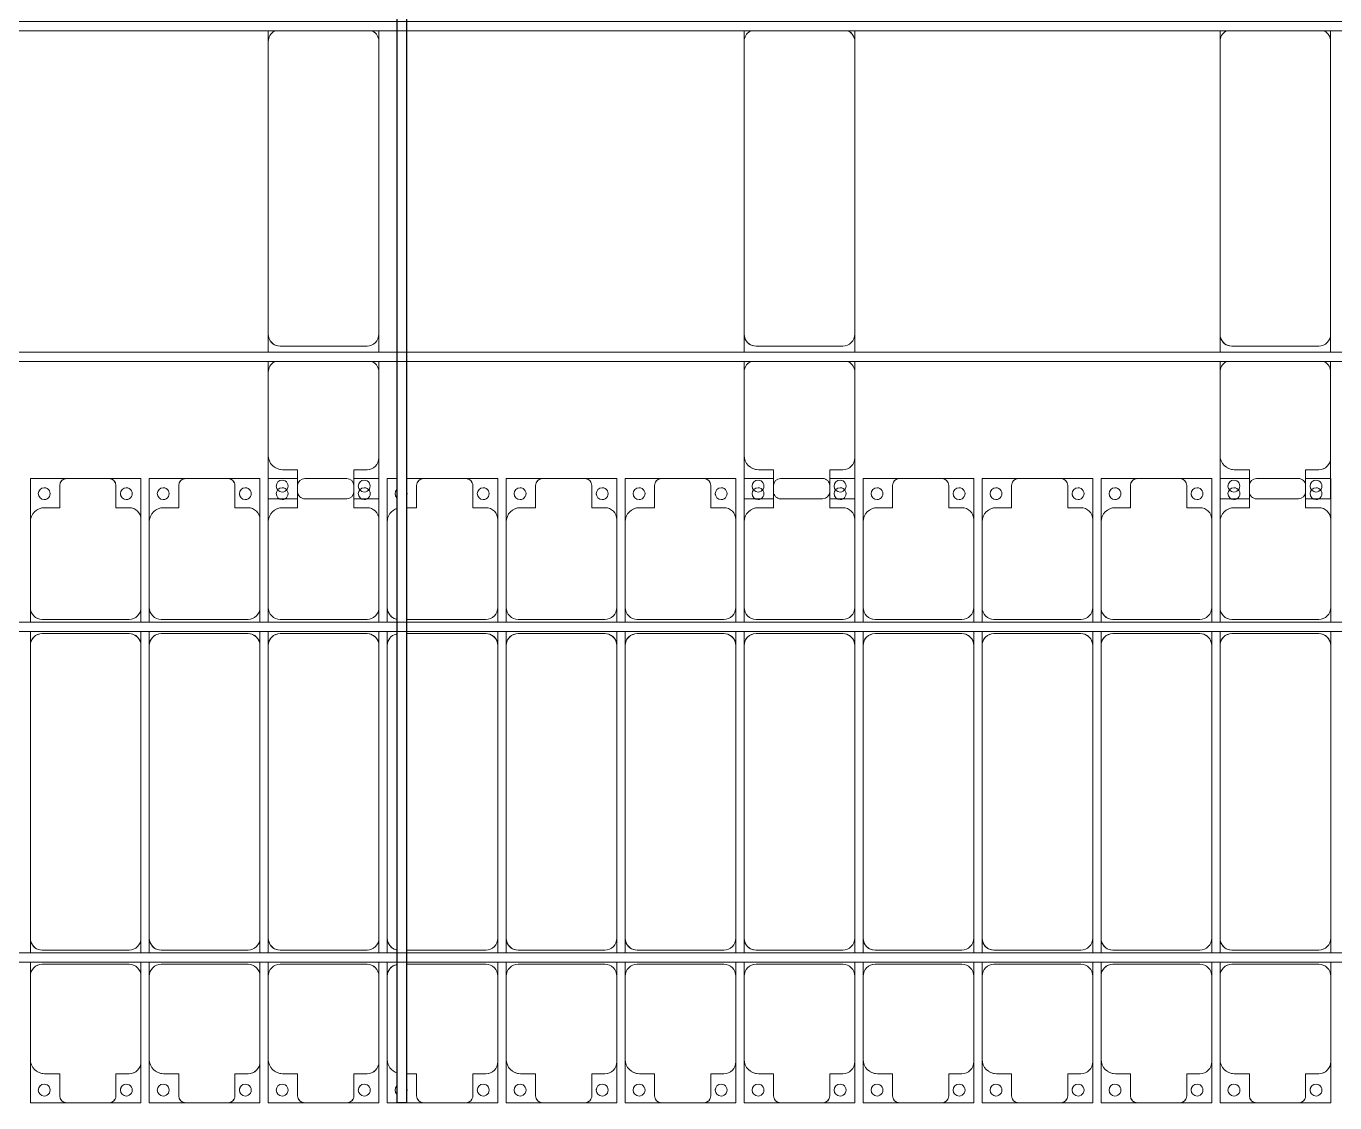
# Model space of a CAD drawing. Header units: millimetres. Extents: x -178706 to 107777, y -87310 to 933.
# Drawn here: x -126141 to -120641, y -79787 to -75261 of the extents above; entities that cross this region are included whole.
import ezdxf

# ---------------------------------------------------------------- set-up
doc = ezdxf.new("R2010")
doc.units = ezdxf.units.MM
doc.layers.add('A-GENM', color=13, linetype='Continuous', lineweight=9)
doc.layers.add('S-BEAM', color=12, linetype='Continuous', lineweight=9)

# ---------------------------------------------------------------- blocks, each defined once
blk = doc.blocks.new('Dải phao đi lại kèm đỡ invester - DẢI PHAO ĐI LẠI-19658-BỐ TRÍ KHUNG KẾT CẤU BÈ PIN 04')
at = {"layer": 'A-GENM', "color": 7}
for p, q in [((44758.4, 1312.2), (44911.8, 1312.2)), ((44758.4, 1129.7), (44758.4, 1312.2)), ((44881.8, 1282.2), (44881.8, 1189.7)), ((45088.2, 1312.2), (44911.8, 1312.2)), ((45088.2, 1312.2), (45223.4, 1312.2)), ((45118.2, 1189.7), (45118.2, 1282.2)), ((45223.4, 1312.2), (45223.4, 1139.7)), ((45258.4, 1312.2), (45411.8, 1312.2)), ((45258.4, 1129.7), (45258.4, 1312.2)), ((45381.8, 1282.2), (45381.8, 1189.7)), ((45588.2, 1312.2), (45411.8, 1312.2)), ((45588.2, 1312.2), (45723.4, 1312.2)), ((45618.2, 1189.7), (45618.2, 1282.2)), ((45723.4, 1312.2), (45723.4, 1139.7)), ((45758.4, 1312.2), (45881.8, 1312.2)), ((45758.4, 1129.7), (45758.4, 1312.2)), ((45881.8, 1282.2), (45881.8, 1189.7)), ((46088.2, 1312.2), (45911.8, 1312.2)), ((46118.2, 1312.2), (46223.4, 1312.2)), ((46118.2, 1189.7), (46118.2, 1282.2)), ((46223.4, 1312.2), (46223.4, 1139.7)), ((46258.4, 1312.2), (46300, 1312.2)), ((46258.4, 1129.7), (46258.4, 1312.2)), ((46340, 1312.2), (46411.8, 1312.2)), ((46381.8, 1282.2), (46381.8, 1189.7)), ((46588.2, 1312.2), (46411.8, 1312.2)), ((46588.2, 1312.2), (46723.4, 1312.2)), ((46618.2, 1189.7), (46618.2, 1282.2)), ((46723.4, 1312.2), (46723.4, 1139.7)), ((46758.4, 1312.2), (46911.8, 1312.2)), ((46758.4, 1129.7), (46758.4, 1312.2)), ((46881.8, 1282.2), (46881.8, 1189.7)), ((47088.2, 1312.2), (46911.8, 1312.2)), ((47088.2, 1312.2), (47223.4, 1312.2)), ((47118.2, 1189.7), (47118.2, 1282.2)), ((47223.4, 1312.2), (47223.4, 1139.7)), ((47258.4, 1312.2), (47411.8, 1312.2)), ((47258.4, 1129.7), (47258.4, 1312.2)), ((47381.8, 1282.2), (47381.8, 1189.7)), ((47588.2, 1312.2), (47411.8, 1312.2)), ((47588.2, 1312.2), (47723.4, 1312.2)), ((47618.2, 1189.7), (47618.2, 1282.2)), ((47723.4, 1312.2), (47723.4, 1139.7)), ((47758.4, 1312.2), (47881.8, 1312.2)), ((47758.4, 1129.7), (47758.4, 1312.2)), ((47881.8, 1282.2), (47881.8, 1189.7)), ((48088.2, 1312.2), (47911.8, 1312.2)), ((48118.2, 1312.2), (48223.4, 1312.2)), ((48118.2, 1189.7), (48118.2, 1282.2)), ((48223.4, 1312.2), (48223.4, 1139.7)), ((48258.4, 1312.2), (48411.8, 1312.2)), ((48258.4, 1129.7), (48258.4, 1312.2)), ((48381.8, 1282.2), (48381.8, 1189.7)), ((48588.2, 1312.2), (48411.8, 1312.2)), ((48588.2, 1312.2), (48723.4, 1312.2)), ((48618.2, 1189.7), (48618.2, 1282.2)), ((48723.4, 1312.2), (48723.4, 1139.7)), ((48758.4, 1312.2), (48911.8, 1312.2)), ((48758.4, 1129.7), (48758.4, 1312.2)), ((48881.8, 1282.2), (48881.8, 1189.7)), ((49088.2, 1312.2), (48911.8, 1312.2)), ((49088.2, 1312.2), (49223.4, 1312.2)), ((49118.2, 1189.7), (49118.2, 1282.2)), ((49223.4, 1312.2), (49223.4, 1139.7)), ((49258.4, 1312.2), (49411.8, 1312.2)), ((49258.4, 1129.7), (49258.4, 1312.2)), ((49381.8, 1282.2), (49381.8, 1189.7)), ((49588.2, 1312.2), (49411.8, 1312.2)), ((49588.2, 1312.2), (49723.4, 1312.2)), ((49618.2, 1189.7), (49618.2, 1282.2)), ((49723.4, 1312.2), (49723.4, 1139.7)), ((49758.4, 1312.2), (49881.8, 1312.2)), ((49758.4, 1129.7), (49758.4, 1312.2)), ((49881.8, 1282.2), (49881.8, 1189.7)), ((50088.2, 1312.2), (49911.8, 1312.2)), ((50118.2, 1189.7), (50118.2, 1282.2)), ((50119.6, 1312.2), (50223.4, 1312.2)), ((50223.4, 1312.2), (50223.4, 1139.7)), ((44881.8, 1189.7), (44818.4, 1189.7)), ((45173.4, 1189.7), (45118.2, 1189.7)), ((45381.8, 1189.7), (45318.4, 1189.7)), ((45673.4, 1189.7), (45618.2, 1189.7)), ((45881.8, 1189.7), (45818.4, 1189.7)), ((46173.4, 1189.7), (46118.2, 1189.7)), ((46381.8, 1189.7), (46340, 1189.7)), ((46673.4, 1189.7), (46618.2, 1189.7)), ((46881.8, 1189.7), (46818.4, 1189.7)), ((47173.4, 1189.7), (47118.2, 1189.7)), ((47381.8, 1189.7), (47318.4, 1189.7)), ((47673.4, 1189.7), (47618.2, 1189.7)), ((47881.8, 1189.7), (47818.4, 1189.7)), ((48173.4, 1189.7), (48118.2, 1189.7)), ((48381.8, 1189.7), (48318.4, 1189.7)), ((48673.4, 1189.7), (48618.2, 1189.7)), ((48881.8, 1189.7), (48818.4, 1189.7)), ((49173.4, 1189.7), (49118.2, 1189.7)), ((49381.8, 1189.7), (49318.4, 1189.7)), ((49673.4, 1189.7), (49618.2, 1189.7)), ((49881.8, 1189.7), (49818.4, 1189.7)), ((50173.4, 1189.7), (50118.2, 1189.7)), ((44758.4, 1129.7), (44758.4, 769.7)), ((45223.4, 769.7), (45223.4, 1139.7)), ((45258.4, 1129.7), (45258.4, 769.7)), ((45723.4, 769.7), (45723.4, 1139.7)), ((45758.4, 1129.7), (45758.4, 769.7)), ((46223.4, 769.7), (46223.4, 1139.7)), ((46258.4, 1129.7), (46258.4, 769.7)), ((46723.4, 769.7), (46723.4, 1139.7)), ((46758.4, 1129.7), (46758.4, 769.7)), ((47223.4, 769.7), (47223.4, 1139.7)), ((47258.4, 1129.7), (47258.4, 769.7)), ((47723.4, 769.7), (47723.4, 1139.7)), ((47758.4, 1129.7), (47758.4, 769.7)), ((48223.4, 769.7), (48223.4, 1139.7)), ((48258.4, 1129.7), (48258.4, 769.7)), ((48723.4, 769.7), (48723.4, 1139.7)), ((48758.4, 1129.7), (48758.4, 769.7)), ((49223.4, 769.7), (49223.4, 1139.7)), ((49258.4, 1129.7), (49258.4, 769.7)), ((49723.4, 769.7), (49723.4, 1139.7)), ((49758.4, 1129.7), (49758.4, 769.7)), ((50223.4, 769.7), (50223.4, 1139.7)), ((44758.4, 708.9), (44758.4, 769.7)), ((44808.4, 719.7), (45173.4, 719.7)), ((45223.4, 769.7), (45223.4, 708.9)), ((45258.4, 708.9), (45258.4, 769.7)), ((45308.4, 719.7), (45673.4, 719.7)), ((45723.4, 769.7), (45723.4, 708.9)), ((45758.4, 708.9), (45758.4, 769.7)), ((45808.4, 719.7), (46173.4, 719.7)), ((46223.4, 769.7), (46223.4, 708.9)), ((46258.4, 708.9), (46258.4, 769.7)), ((46340, 719.7), (46673.4, 719.7)), ((46723.4, 769.7), (46723.4, 708.9)), ((46758.4, 708.9), (46758.4, 769.7)), ((46808.4, 719.7), (47173.4, 719.7)), ((47223.4, 769.7), (47223.4, 708.9)), ((47258.4, 708.9), (47258.4, 769.7)), ((47308.4, 719.7), (47673.4, 719.7)), ((47723.4, 769.7), (47723.4, 708.9)), ((47758.4, 708.9), (47758.4, 769.7)), ((47808.4, 719.7), (48173.4, 719.7)), ((48223.4, 769.7), (48223.4, 708.9)), ((48258.4, 708.9), (48258.4, 769.7)), ((48308.4, 719.7), (48673.4, 719.7)), ((48723.4, 769.7), (48723.4, 708.9)), ((48758.4, 708.9), (48758.4, 769.7)), ((48808.4, 719.7), (49173.4, 719.7)), ((49223.4, 769.7), (49223.4, 708.9)), ((49258.4, 708.9), (49258.4, 769.7)), ((49308.4, 719.7), (49673.4, 719.7)), ((49723.4, 769.7), (49723.4, 708.9)), ((49758.4, 708.9), (49758.4, 769.7)), ((49808.4, 719.7), (50173.4, 719.7)), ((50223.4, 769.7), (50223.4, 708.9)), ((44758.4, 610.3), (44758.4, 668.9)), ((45173.4, 660.3), (44808.4, 660.3)), ((45223.4, 668.9), (45223.4, 610.3)), ((45258.4, 610.3), (45258.4, 668.9)), ((45673.4, 660.3), (45308.4, 660.3)), ((45723.4, 668.9), (45723.4, 610.3)), ((45758.4, 610.3), (45758.4, 668.9)), ((46173.4, 660.3), (45808.4, 660.3)), ((46223.4, 668.9), (46223.4, 610.3)), ((46258.4, 610.3), (46258.4, 668.9)), ((46673.4, 660.3), (46340, 660.3)), ((46723.4, 668.9), (46723.4, 610.3)), ((46758.4, 610.3), (46758.4, 668.9)), ((47173.4, 660.3), (46808.4, 660.3)), ((47223.4, 668.9), (47223.4, 610.3)), ((47258.4, 610.3), (47258.4, 668.9)), ((47673.4, 660.3), (47308.4, 660.3)), ((47723.4, 668.9), (47723.4, 610.3)), ((47758.4, 610.3), (47758.4, 668.9)), ((48173.4, 660.3), (47808.4, 660.3)), ((48223.4, 668.9), (48223.4, 610.3)), ((48258.4, 610.3), (48258.4, 668.9)), ((48673.4, 660.3), (48308.4, 660.3)), ((48723.4, 668.9), (48723.4, 610.3)), ((48758.4, 610.3), (48758.4, 668.9)), ((49173.4, 660.3), (48808.4, 660.3)), ((49223.4, 668.9), (49223.4, 610.3)), ((49258.4, 610.3), (49258.4, 668.9)), ((49673.4, 660.3), (49308.4, 660.3)), ((49723.4, 668.9), (49723.4, 610.3)), ((49758.4, 610.3), (49758.4, 668.9)), ((50173.4, 660.3), (49808.4, 660.3)), ((50223.4, 668.9), (50223.4, 610.3)), ((44758.4, 610.3), (44758.4, -620.3)), ((45223.4, -620.3), (45223.4, 610.3)), ((45258.4, 610.3), (45258.4, -620.3)), ((45723.4, -620.3), (45723.4, 610.3)), ((45758.4, 610.3), (45758.4, -620.3)), ((46223.4, -620.3), (46223.4, 610.3)), ((46258.4, 610.3), (46258.4, -620.3)), ((46723.4, -620.3), (46723.4, 610.3)), ((46758.4, 610.3), (46758.4, -620.3)), ((47223.4, -620.3), (47223.4, 610.3)), ((47258.4, 610.3), (47258.4, -620.3)), ((47723.4, -620.3), (47723.4, 610.3)), ((47758.4, 610.3), (47758.4, -620.3)), ((48223.4, -620.3), (48223.4, 610.3)), ((48258.4, 610.3), (48258.4, -620.3)), ((48723.4, -620.3), (48723.4, 610.3)), ((48758.4, 610.3), (48758.4, -620.3)), ((49223.4, -620.3), (49223.4, 610.3)), ((49258.4, 610.3), (49258.4, -620.3)), ((49723.4, -620.3), (49723.4, 610.3)), ((49758.4, 610.3), (49758.4, -620.3)), ((50223.4, -620.3), (50223.4, 610.3)), ((44758.4, -681.1), (44758.4, -620.3)), ((45223.4, -620.3), (45223.4, -681.1)), ((45258.4, -681.1), (45258.4, -620.3)), ((45723.4, -620.3), (45723.4, -681.1)), ((45758.4, -681.1), (45758.4, -620.3)), ((46223.4, -620.3), (46223.4, -681.1)), ((46258.4, -681.1), (46258.4, -620.3)), ((46723.4, -620.3), (46723.4, -681.1)), ((46758.4, -681.1), (46758.4, -620.3)), ((47223.4, -620.3), (47223.4, -681.1)), ((47258.4, -681.1), (47258.4, -620.3)), ((47723.4, -620.3), (47723.4, -681.1)), ((47758.4, -681.1), (47758.4, -620.3)), ((48223.4, -620.3), (48223.4, -681.1)), ((48258.4, -681.1), (48258.4, -620.3)), ((48723.4, -620.3), (48723.4, -681.1)), ((48758.4, -681.1), (48758.4, -620.3)), ((49223.4, -620.3), (49223.4, -681.1)), ((49258.4, -681.1), (49258.4, -620.3)), ((49723.4, -620.3), (49723.4, -681.1)), ((49758.4, -681.1), (49758.4, -620.3)), ((50223.4, -620.3), (50223.4, -681.1)), ((44808.4, -670.3), (45173.4, -670.3)), ((45308.4, -670.3), (45673.4, -670.3)), ((45808.4, -670.3), (46173.4, -670.3)), ((46340, -670.3), (46673.4, -670.3)), ((46808.4, -670.3), (47173.4, -670.3)), ((47308.4, -670.3), (47673.4, -670.3)), ((47808.4, -670.3), (48173.4, -670.3)), ((48308.4, -670.3), (48673.4, -670.3)), ((48808.4, -670.3), (49173.4, -670.3)), ((49308.4, -670.3), (49673.4, -670.3)), ((49808.4, -670.3), (50173.4, -670.3)), ((44758.4, -779.7), (44758.4, -721.1)), ((45173.4, -729.7), (44808.4, -729.7)), ((45223.4, -721.1), (45223.4, -779.7)), ((45258.4, -779.7), (45258.4, -721.1)), ((45673.4, -729.7), (45308.4, -729.7)), ((45723.4, -721.1), (45723.4, -779.7)), ((45758.4, -779.7), (45758.4, -721.1)), ((46173.4, -729.7), (45808.4, -729.7)), ((46223.4, -721.1), (46223.4, -779.7)), ((46258.4, -779.7), (46258.4, -721.1)), ((46673.4, -729.7), (46340, -729.7)), ((46723.4, -721.1), (46723.4, -779.7)), ((46758.4, -779.7), (46758.4, -721.1)), ((47173.4, -729.7), (46808.4, -729.7)), ((47223.4, -721.1), (47223.4, -779.7)), ((47258.4, -779.7), (47258.4, -721.1)), ((47673.4, -729.7), (47308.4, -729.7)), ((47723.4, -721.1), (47723.4, -779.7)), ((47758.4, -779.7), (47758.4, -721.1)), ((48173.4, -729.7), (47808.4, -729.7)), ((48223.4, -721.1), (48223.4, -779.7)), ((48258.4, -779.7), (48258.4, -721.1)), ((48673.4, -729.7), (48308.4, -729.7)), ((48723.4, -721.1), (48723.4, -779.7)), ((48758.4, -779.7), (48758.4, -721.1)), ((49173.4, -729.7), (48808.4, -729.7)), ((49223.4, -721.1), (49223.4, -779.7)), ((49258.4, -779.7), (49258.4, -721.1)), ((49673.4, -729.7), (49308.4, -729.7)), ((49723.4, -721.1), (49723.4, -779.7)), ((49758.4, -779.7), (49758.4, -721.1)), ((50173.4, -729.7), (49808.4, -729.7)), ((50223.4, -721.1), (50223.4, -779.7)), ((44758.4, -779.7), (44758.4, -1129.7)), ((45223.4, -1139.7), (45223.4, -779.7)), ((45258.4, -779.7), (45258.4, -1129.7)), ((45723.4, -1139.7), (45723.4, -779.7)), ((45758.4, -779.7), (45758.4, -1129.7)), ((46223.4, -1139.7), (46223.4, -779.7)), ((46258.4, -779.7), (46258.4, -1129.7)), ((46723.4, -1139.7), (46723.4, -779.7)), ((46758.4, -779.7), (46758.4, -1129.7)), ((47223.4, -1139.7), (47223.4, -779.7)), ((47258.4, -779.7), (47258.4, -1129.7)), ((47723.4, -1139.7), (47723.4, -779.7)), ((47758.4, -779.7), (47758.4, -1129.7)), ((48223.4, -1139.7), (48223.4, -779.7)), ((48258.4, -779.7), (48258.4, -1129.7)), ((48723.4, -1139.7), (48723.4, -779.7)), ((48758.4, -779.7), (48758.4, -1129.7)), ((49223.4, -1139.7), (49223.4, -779.7)), ((49258.4, -779.7), (49258.4, -1129.7)), ((49723.4, -1139.7), (49723.4, -779.7)), ((49758.4, -779.7), (49758.4, -1129.7)), ((50223.4, -1139.7), (50223.4, -779.7)), ((44758.4, -1312.2), (44758.4, -1129.7)), ((45223.4, -1139.7), (45223.4, -1312.2)), ((45258.4, -1312.2), (45258.4, -1129.7)), ((45723.4, -1139.7), (45723.4, -1312.2)), ((45758.4, -1312.2), (45758.4, -1129.7)), ((46223.4, -1139.7), (46223.4, -1312.2)), ((46258.4, -1312.2), (46258.4, -1129.7)), ((46723.4, -1139.7), (46723.4, -1312.2)), ((46758.4, -1312.2), (46758.4, -1129.7)), ((47223.4, -1139.7), (47223.4, -1312.2)), ((47258.4, -1312.2), (47258.4, -1129.7)), ((47723.4, -1139.7), (47723.4, -1312.2)), ((47758.4, -1312.2), (47758.4, -1129.7)), ((48223.4, -1139.7), (48223.4, -1312.2)), ((48258.4, -1312.2), (48258.4, -1129.7)), ((48723.4, -1139.7), (48723.4, -1312.2)), ((48758.4, -1312.2), (48758.4, -1129.7)), ((49223.4, -1139.7), (49223.4, -1312.2)), ((49258.4, -1312.2), (49258.4, -1129.7)), ((49723.4, -1139.7), (49723.4, -1312.2)), ((49758.4, -1312.2), (49758.4, -1129.7)), ((50223.4, -1139.7), (50223.4, -1312.2)), ((44818.4, -1189.7), (44881.8, -1189.7)), ((44881.8, -1189.7), (44881.8, -1282.2)), ((45118.2, -1282.2), (45118.2, -1189.7)), ((45118.2, -1189.7), (45173.4, -1189.7)), ((45318.4, -1189.7), (45381.8, -1189.7)), ((45381.8, -1189.7), (45381.8, -1282.2)), ((45618.2, -1282.2), (45618.2, -1189.7)), ((45618.2, -1189.7), (45673.4, -1189.7)), ((45818.4, -1189.7), (45881.8, -1189.7)), ((45881.8, -1189.7), (45881.8, -1282.2)), ((46118.2, -1282.2), (46118.2, -1189.7)), ((46118.2, -1189.7), (46173.4, -1189.7)), ((46340, -1189.7), (46381.8, -1189.7)), ((46381.8, -1189.7), (46381.8, -1282.2)), ((46618.2, -1282.2), (46618.2, -1189.7)), ((46618.2, -1189.7), (46673.4, -1189.7)), ((46818.4, -1189.7), (46881.8, -1189.7)), ((46881.8, -1189.7), (46881.8, -1282.2)), ((47118.2, -1282.2), (47118.2, -1189.7)), ((47118.2, -1189.7), (47173.4, -1189.7)), ((47318.4, -1189.7), (47381.8, -1189.7)), ((47381.8, -1189.7), (47381.8, -1282.2)), ((47618.2, -1282.2), (47618.2, -1189.7)), ((47618.2, -1189.7), (47673.4, -1189.7)), ((47818.4, -1189.7), (47881.8, -1189.7)), ((47881.8, -1189.7), (47881.8, -1282.2)), ((48118.2, -1282.2), (48118.2, -1189.7)), ((48118.2, -1189.7), (48173.4, -1189.7)), ((48318.4, -1189.7), (48381.8, -1189.7)), ((48381.8, -1189.7), (48381.8, -1282.2)), ((48618.2, -1282.2), (48618.2, -1189.7)), ((48618.2, -1189.7), (48673.4, -1189.7)), ((48818.4, -1189.7), (48881.8, -1189.7)), ((48881.8, -1189.7), (48881.8, -1282.2)), ((49118.2, -1282.2), (49118.2, -1189.7)), ((49118.2, -1189.7), (49173.4, -1189.7)), ((49318.4, -1189.7), (49381.8, -1189.7)), ((49381.8, -1189.7), (49381.8, -1282.2)), ((49618.2, -1282.2), (49618.2, -1189.7)), ((49618.2, -1189.7), (49673.4, -1189.7)), ((49818.4, -1189.7), (49881.8, -1189.7)), ((49881.8, -1189.7), (49881.8, -1282.2)), ((50118.2, -1282.2), (50118.2, -1189.7)), ((50118.2, -1189.7), (50173.4, -1189.7)), ((44911.8, -1312.2), (44758.4, -1312.2)), ((44911.8, -1312.2), (45088.2, -1312.2)), ((45223.4, -1312.2), (45088.2, -1312.2)), ((45411.8, -1312.2), (45258.4, -1312.2)), ((45411.8, -1312.2), (45588.2, -1312.2)), ((45723.4, -1312.2), (45588.2, -1312.2)), ((45911.8, -1312.2), (45758.4, -1312.2)), ((45911.8, -1312.2), (46088.2, -1312.2)), ((46223.4, -1312.2), (46088.2, -1312.2)), ((46300, -1312.2), (46258.4, -1312.2)), ((46411.8, -1312.2), (46340, -1312.2)), ((46411.8, -1312.2), (46588.2, -1312.2)), ((46723.4, -1312.2), (46588.2, -1312.2)), ((46911.8, -1312.2), (46758.4, -1312.2)), ((46911.8, -1312.2), (47088.2, -1312.2)), ((47223.4, -1312.2), (47088.2, -1312.2)), ((47411.8, -1312.2), (47258.4, -1312.2)), ((47411.8, -1312.2), (47588.2, -1312.2)), ((47723.4, -1312.2), (47588.2, -1312.2)), ((47911.8, -1312.2), (47758.4, -1312.2)), ((47911.8, -1312.2), (48088.2, -1312.2)), ((48223.4, -1312.2), (48088.2, -1312.2)), ((48411.8, -1312.2), (48258.4, -1312.2)), ((48411.8, -1312.2), (48588.2, -1312.2)), ((48723.4, -1312.2), (48588.2, -1312.2)), ((48911.8, -1312.2), (48758.4, -1312.2)), ((48911.8, -1312.2), (49088.2, -1312.2)), ((49223.4, -1312.2), (49088.2, -1312.2)), ((49411.8, -1312.2), (49258.4, -1312.2)), ((49411.8, -1312.2), (49588.2, -1312.2)), ((49723.4, -1312.2), (49588.2, -1312.2)), ((49911.8, -1312.2), (49758.4, -1312.2)), ((49911.8, -1312.2), (50088.2, -1312.2)), ((50223.4, -1312.2), (50088.2, -1312.2))]:
    blk.add_line(p, q, dxfattribs=at)
for centre, radius, start, end in [((44816.8, 1248.6), 25, 90, 270), ((44816.8, 1248.6), 25, 270, 90), ((44911.8, 1282.2), 30, 90, 180), ((44911.8, 1282.2), 30, 90, 150), ((45088.2, 1282.2), 30, 0, 90), ((45088.2, 1282.2), 30, 30, 90), ((45161.8, 1248.6), 25, 90, 270), ((45161.8, 1248.6), 25, 270, 90), ((45316.8, 1248.6), 25, 90, 270), ((45316.8, 1248.6), 25, 270, 90), ((45411.8, 1282.2), 30, 90, 180), ((45411.8, 1282.2), 30, 90, 150), ((45588.2, 1282.2), 30, 360, 90), ((45588.2, 1282.2), 30, 30, 90), ((45661.8, 1248.6), 25, 90, 270), ((45661.8, 1248.6), 25, 270, 90), ((45816.8, 1248.6), 25, 90, 270), ((45816.8, 1248.6), 25, 270, 90), ((45911.8, 1282.2), 30, 90, 180), ((46088.2, 1282.2), 30, 0, 90), ((46161.8, 1248.6), 25, 90, 270), ((46161.8, 1248.6), 25, 270, 90), ((46316.8, 1248.6), 25, 135, 225), ((46411.8, 1282.2), 30, 90, 180), ((46411.8, 1282.2), 30, 90, 150), ((46588.2, 1282.2), 30, 360, 90), ((46588.2, 1282.2), 30, 30, 90), ((46661.8, 1248.6), 25, 90, 270), ((46661.8, 1248.6), 25, 270, 90), ((46816.8, 1248.6), 25, 90, 270), ((46816.8, 1248.6), 25, 270, 90), ((46911.8, 1282.2), 30, 90, 180), ((46911.8, 1282.2), 30, 90, 150), ((47088.2, 1282.2), 30, 0, 90), ((47088.2, 1282.2), 30, 30, 90), ((47161.8, 1248.6), 25, 90, 270), ((47161.8, 1248.6), 25, 270, 90), ((47316.8, 1248.6), 25, 90, 270), ((47316.8, 1248.6), 25, 270, 90), ((47411.8, 1282.2), 30, 90, 180), ((47411.8, 1282.2), 30, 90, 150), ((47588.2, 1282.2), 30, 360, 90), ((47588.2, 1282.2), 30, 30, 90), ((47661.8, 1248.6), 25, 90, 270), ((47661.8, 1248.6), 25, 270, 90), ((47816.8, 1248.6), 25, 90, 270), ((47816.8, 1248.6), 25, 270, 90), ((47911.8, 1282.2), 30, 90, 180), ((48088.2, 1282.2), 30, 360, 90), ((48161.8, 1248.6), 25, 90, 270), ((48161.8, 1248.6), 25, 270, 90), ((48316.8, 1248.6), 25, 90, 270), ((48316.8, 1248.6), 25, 270, 90), ((48411.8, 1282.2), 30, 90, 180), ((48411.8, 1282.2), 30, 90, 150), ((48588.2, 1282.2), 30, 360, 90), ((48588.2, 1282.2), 30, 30, 90), ((48661.8, 1248.6), 25, 90, 270), ((48661.8, 1248.6), 25, 270, 90), ((48816.8, 1248.6), 25, 90, 270), ((48816.8, 1248.6), 25, 270, 90), ((48911.8, 1282.2), 30, 90, 180), ((48911.8, 1282.2), 30, 90, 150), ((49088.2, 1282.2), 30, 360, 90), ((49088.2, 1282.2), 30, 30, 90), ((49161.8, 1248.6), 25, 90, 270), ((49161.8, 1248.6), 25, 270, 90), ((49316.8, 1248.6), 25, 90, 270), ((49316.8, 1248.6), 25, 270, 90), ((49411.8, 1282.2), 30, 90, 180), ((49411.8, 1282.2), 30, 90, 150), ((49588.2, 1282.2), 30, 360, 90), ((49588.2, 1282.2), 30, 30, 90), ((49661.8, 1248.6), 25, 90, 270), ((49661.8, 1248.6), 25, 270, 90), ((49816.8, 1248.6), 25, 90, 270), ((49816.8, 1248.6), 25, 270, 90), ((49911.8, 1282.2), 30, 90, 180), ((50088.2, 1282.2), 30, 360, 90), ((50161.8, 1248.6), 25, 90, 270), ((50161.8, 1248.6), 25, 270, 90), ((45161.8, 1248.6), 25, 180, 195), ((45661.8, 1248.6), 25, 180, 195), ((46316.8, 1248.6), 25, 345, 15), ((46661.8, 1248.6), 25, 180, 195), ((47161.8, 1248.6), 25, 180, 195), ((47661.8, 1248.6), 25, 180, 195), ((48661.8, 1248.6), 25, 180, 195), ((49161.8, 1248.6), 25, 180, 195), ((49661.8, 1248.6), 25, 180, 195), ((44818.4, 1129.7), 60, 90, 180), ((44818.4, 1129.7), 60, 90, 120), ((45173.4, 1139.7), 50, 0, 90), ((45173.4, 1139.7), 50, 45, 90), ((45318.4, 1129.7), 60, 90, 180), ((45318.4, 1129.7), 60, 90, 120), ((45673.4, 1139.7), 50, 360, 90), ((45673.4, 1139.7), 50, 45, 90), ((45818.4, 1129.7), 60, 90, 180), ((45818.4, 1129.7), 60, 90, 120), ((46173.4, 1139.7), 50, 0, 90), ((46173.4, 1139.7), 50, 45, 90), ((46318.4, 1129.7), 60, 107.9967, 180), ((46318.4, 1129.7), 60, 107.9967, 120), ((46673.4, 1139.7), 50, 360, 90), ((46673.4, 1139.7), 50, 45, 90), ((46818.4, 1129.7), 60, 90, 180), ((46818.4, 1129.7), 60, 90, 120), ((47173.4, 1139.7), 50, 0, 90), ((47173.4, 1139.7), 50, 45, 90), ((47318.4, 1129.7), 60, 90, 180), ((47318.4, 1129.7), 60, 90, 120), ((47673.4, 1139.7), 50, 360, 90), ((47673.4, 1139.7), 50, 45, 90), ((47818.4, 1129.7), 60, 90, 180), ((47818.4, 1129.7), 60, 90, 120), ((48173.4, 1139.7), 50, 0, 90), ((48173.4, 1139.7), 50, 45, 90), ((48318.4, 1129.7), 60, 90, 180), ((48318.4, 1129.7), 60, 90, 120), ((48673.4, 1139.7), 50, 360, 90), ((48673.4, 1139.7), 50, 45, 90), ((48818.4, 1129.7), 60, 90, 180), ((48818.4, 1129.7), 60, 90, 120), ((49173.4, 1139.7), 50, 0, 90), ((49173.4, 1139.7), 50, 45, 90), ((49318.4, 1129.7), 60, 90, 180), ((49318.4, 1129.7), 60, 90, 120), ((49673.4, 1139.7), 50, 0, 90), ((49673.4, 1139.7), 50, 45, 90), ((49818.4, 1129.7), 60, 90, 180), ((49818.4, 1129.7), 60, 90, 120), ((50173.4, 1139.7), 50, 0, 90), ((50173.4, 1139.7), 50, 45, 90), ((44808.4, 769.7), 50, 180, 270), ((44808.4, 769.7), 50, 225, 270), ((45173.4, 769.7), 50, 270, 0), ((45173.4, 769.7), 50, 270, 315), ((45308.4, 769.7), 50, 180, 270), ((45308.4, 769.7), 50, 225, 270), ((45673.4, 769.7), 50, 270, 0), ((45673.4, 769.7), 50, 270, 315), ((45808.4, 769.7), 50, 180, 270), ((45808.4, 769.7), 50, 225, 270), ((46173.4, 769.7), 50, 270, 0), ((46173.4, 769.7), 50, 270, 315), ((46308.4, 769.7), 50, 180, 255), ((46308.4, 769.7), 50, 225, 255), ((46673.4, 769.7), 50, 270, 0), ((46673.4, 769.7), 50, 270, 315), ((46808.4, 769.7), 50, 180, 270), ((46808.4, 769.7), 50, 225, 270), ((47173.4, 769.7), 50, 270, 0), ((47173.4, 769.7), 50, 270, 315), ((47308.4, 769.7), 50, 180, 270), ((47308.4, 769.7), 50, 225, 270), ((47673.4, 769.7), 50, 270, 0), ((47673.4, 769.7), 50, 270, 315), ((47808.4, 769.7), 50, 180, 270), ((47808.4, 769.7), 50, 225, 270), ((48173.4, 769.7), 50, 270, 0), ((48173.4, 769.7), 50, 270, 315), ((48308.4, 769.7), 50, 180, 270), ((48308.4, 769.7), 50, 225, 270), ((48673.4, 769.7), 50, 270, 0), ((48673.4, 769.7), 50, 270, 315), ((48808.4, 769.7), 50, 180, 270), ((48808.4, 769.7), 50, 225, 270), ((49173.4, 769.7), 50, 270, 0), ((49173.4, 769.7), 50, 270, 315), ((49308.4, 769.7), 50, 180, 270), ((49308.4, 769.7), 50, 225, 270), ((49673.4, 769.7), 50, 270, 360), ((49673.4, 769.7), 50, 270, 315), ((49808.4, 769.7), 50, 180, 270), ((49808.4, 769.7), 50, 225, 270), ((50173.4, 769.7), 50, 270, 0), ((50173.4, 769.7), 50, 270, 315), ((44808.4, 610.3), 50, 90, 180), ((45173.4, 610.3), 50, 360, 90), ((45173.4, 610.3), 50, 15, 90), ((45308.4, 610.3), 50, 90, 180), ((45673.4, 610.3), 50, 0, 90), ((45673.4, 610.3), 50, 15, 90), ((45808.4, 610.3), 50, 90, 180), ((46173.4, 610.3), 50, 360, 90), ((46173.4, 610.3), 50, 15, 90), ((46673.4, 610.3), 50, 360, 90), ((46673.4, 610.3), 50, 15, 90), ((46808.4, 610.3), 50, 90, 180), ((47173.4, 610.3), 50, 360, 90), ((47173.4, 610.3), 50, 15, 90), ((47308.4, 610.3), 50, 90, 180), ((47673.4, 610.3), 50, 360, 90), ((47673.4, 610.3), 50, 15, 90), ((47808.4, 610.3), 50, 90, 180), ((48173.4, 610.3), 50, 0, 90), ((48173.4, 610.3), 50, 15, 90), ((48308.4, 610.3), 50, 90, 180), ((48673.4, 610.3), 50, 360, 90), ((48673.4, 610.3), 50, 15, 90), ((48808.4, 610.3), 50, 90, 180), ((49173.4, 610.3), 50, 360, 90), ((49173.4, 610.3), 50, 15, 90), ((49308.4, 610.3), 50, 90, 180), ((49673.4, 610.3), 50, 0, 90), ((49673.4, 610.3), 50, 15, 90), ((49808.4, 610.3), 50, 90, 180), ((50173.4, 610.3), 50, 360, 90), ((50173.4, 610.3), 50, 15, 90), ((44808.4, 610.3), 50, 105, 180), ((45308.4, 610.3), 50, 138.3466, 180), ((45308.4, 610.3), 50, 105, 135), ((45808.4, 610.3), 50, 105, 180), ((46308.4, 610.3), 50, 105, 180), ((46308.4, 610.3), 50, 105, 180), ((46808.4, 610.3), 50, 105, 180), ((47308.4, 610.3), 50, 105, 180), ((47808.4, 610.3), 50, 105, 180), ((48308.4, 610.3), 50, 105, 180), ((48808.4, 610.3), 50, 105, 180), ((49308.4, 610.3), 50, 105, 180), ((49808.4, 610.3), 50, 105, 180), ((44808.4, -620.3), 50, 180, 270), ((44808.4, -620.3), 50, 195, 270), ((45173.4, -620.3), 50, 270, 0), ((45173.4, -620.3), 50, 270, 0), ((45308.4, -620.3), 50, 180, 270), ((45308.4, -620.3), 50, 195, 270), ((45673.4, -620.3), 50, 270, 0), ((45673.4, -620.3), 50, 270, 0), ((45808.4, -620.3), 50, 180, 270), ((45808.4, -620.3), 50, 195, 270), ((46173.4, -620.3), 50, 270, 0), ((46173.4, -620.3), 50, 270, 0), ((46308.4, -620.3), 50, 180, 255), ((46308.4, -620.3), 50, 195, 255), ((46673.4, -620.3), 50, 270, 0), ((46673.4, -620.3), 50, 270, 0), ((46808.4, -620.3), 50, 180, 270), ((46808.4, -620.3), 50, 195, 270), ((47173.4, -620.3), 50, 270, 0), ((47173.4, -620.3), 50, 270, 0), ((47308.4, -620.3), 50, 180, 270), ((47308.4, -620.3), 50, 195, 270), ((47673.4, -620.3), 50, 270, 0), ((47673.4, -620.3), 50, 270, 0), ((47808.4, -620.3), 50, 180, 270), ((47808.4, -620.3), 50, 195, 270), ((48173.4, -620.3), 50, 270, 0), ((48173.4, -620.3), 50, 270, 0), ((48308.4, -620.3), 50, 180, 270), ((48308.4, -620.3), 50, 195, 270), ((48673.4, -620.3), 50, 270, 0), ((48673.4, -620.3), 50, 270, 0), ((48808.4, -620.3), 50, 180, 270), ((48808.4, -620.3), 50, 195, 270), ((49173.4, -620.3), 50, 270, 0), ((49173.4, -620.3), 50, 270, 0), ((49308.4, -620.3), 50, 180, 270), ((49308.4, -620.3), 50, 195, 270), ((49673.4, -620.3), 50, 270, 0), ((49673.4, -620.3), 50, 270, 0), ((49808.4, -620.3), 50, 180, 270), ((49808.4, -620.3), 50, 195, 270), ((50173.4, -620.3), 50, 270, 0), ((50173.4, -620.3), 50, 270, 0), ((44808.4, -779.7), 50, 90, 180), ((44808.4, -779.7), 50, 90, 135), ((45173.4, -779.7), 50, 360, 90), ((45173.4, -779.7), 50, 45, 90), ((45308.4, -779.7), 50, 90, 180), ((45308.4, -779.7), 50, 90, 135), ((45673.4, -779.7), 50, 360, 90), ((45673.4, -779.7), 50, 45, 90), ((45808.4, -779.7), 50, 90, 180), ((45808.4, -779.7), 50, 90, 135), ((46173.4, -779.7), 50, 0, 90), ((46173.4, -779.7), 50, 45, 90), ((46308.4, -779.7), 50, 105, 180), ((46308.4, -779.7), 50, 105, 135), ((46673.4, -779.7), 50, 360, 90), ((46673.4, -779.7), 50, 45, 90), ((46808.4, -779.7), 50, 90, 180), ((46808.4, -779.7), 50, 90, 135), ((47173.4, -779.7), 50, 360, 90), ((47173.4, -779.7), 50, 45, 90), ((47308.4, -779.7), 50, 90, 180), ((47308.4, -779.7), 50, 90, 135), ((47673.4, -779.7), 50, 360, 90), ((47673.4, -779.7), 50, 45, 90), ((47808.4, -779.7), 50, 90, 180), ((47808.4, -779.7), 50, 90, 135), ((48173.4, -779.7), 50, 360, 90), ((48173.4, -779.7), 50, 45, 90), ((48308.4, -779.7), 50, 90, 180), ((48308.4, -779.7), 50, 90, 135), ((48673.4, -779.7), 50, 360, 90), ((48673.4, -779.7), 50, 45, 90), ((48808.4, -779.7), 50, 90, 180), ((48808.4, -779.7), 50, 90, 135), ((49173.4, -779.7), 50, 360, 90), ((49173.4, -779.7), 50, 45, 90), ((49308.4, -779.7), 50, 90, 180), ((49308.4, -779.7), 50, 90, 135), ((49673.4, -779.7), 50, 0, 90), ((49673.4, -779.7), 50, 45, 90), ((49808.4, -779.7), 50, 90, 180), ((49808.4, -779.7), 50, 90, 135), ((50173.4, -779.7), 50, 360, 90), ((50173.4, -779.7), 50, 45, 90), ((44818.4, -1129.7), 60, 180, 270), ((45173.4, -1139.7), 50, 270, 360), ((45318.4, -1129.7), 60, 180, 270), ((45673.4, -1139.7), 50, 270, 360), ((45818.4, -1129.7), 60, 180, 270), ((46173.4, -1139.7), 50, 270, 360), ((46318.4, -1129.7), 60, 180, 252.0033), ((46673.4, -1139.7), 50, 270, 360), ((46818.4, -1129.7), 60, 180, 270), ((47173.4, -1139.7), 50, 270, 360), ((47318.4, -1129.7), 60, 180, 270), ((47673.4, -1139.7), 50, 270, 360), ((47818.4, -1129.7), 60, 180, 270), ((48173.4, -1139.7), 50, 270, 360), ((48318.4, -1129.7), 60, 180, 270), ((48673.4, -1139.7), 50, 270, 360), ((48818.4, -1129.7), 60, 180, 270), ((49173.4, -1139.7), 50, 270, 360), ((49318.4, -1129.7), 60, 180, 270), ((49673.4, -1139.7), 50, 270, 360), ((49818.4, -1129.7), 60, 180, 270), ((50173.4, -1139.7), 50, 270, 360), ((44818.4, -1129.7), 60, 240, 270), ((45173.4, -1139.7), 50, 270, 315), ((45318.4, -1129.7), 60, 240, 270), ((45673.4, -1139.7), 50, 270, 315), ((45818.4, -1129.7), 60, 240, 270), ((46173.4, -1139.7), 50, 270, 315), ((46318.4, -1129.7), 60, 240, 252.0033), ((46673.4, -1139.7), 50, 270, 315), ((46818.4, -1129.7), 60, 240, 270), ((47173.4, -1139.7), 50, 270, 315), ((47318.4, -1129.7), 60, 240, 270), ((47673.4, -1139.7), 50, 270, 315), ((47818.4, -1129.7), 60, 240, 270), ((48173.4, -1139.7), 50, 270, 315), ((48318.4, -1129.7), 60, 240, 270), ((48673.4, -1139.7), 50, 270, 315), ((48818.4, -1129.7), 60, 240, 270), ((49173.4, -1139.7), 50, 270, 315), ((49318.4, -1129.7), 60, 240, 270), ((49673.4, -1139.7), 50, 270, 315), ((49818.4, -1129.7), 60, 240, 270), ((50173.4, -1139.7), 50, 270, 315), ((44816.8, -1258.6), 25, 90, 270), ((44816.8, -1258.6), 25, 270, 90), ((45161.8, -1258.6), 25, 90, 270), ((45161.8, -1258.6), 25, 165, 180), ((45161.8, -1258.6), 25, 270, 90), ((45316.8, -1258.6), 25, 90, 270), ((45316.8, -1258.6), 25, 270, 90), ((45661.8, -1258.6), 25, 90, 270), ((45661.8, -1258.6), 25, 165, 180), ((45661.8, -1258.6), 25, 270, 90), ((45816.8, -1258.6), 25, 90, 270), ((45816.8, -1258.6), 25, 270, 90), ((46161.8, -1258.6), 25, 90, 270), ((46161.8, -1258.6), 25, 165, 180), ((46161.8, -1258.6), 25, 270, 90), ((46316.8, -1258.6), 25, 135, 225), ((46316.8, -1258.6), 25, 345, 15), ((46661.8, -1258.6), 25, 90, 270), ((46661.8, -1258.6), 25, 165, 180), ((46661.8, -1258.6), 25, 270, 90), ((46816.8, -1258.6), 25, 90, 270), ((46816.8, -1258.6), 25, 270, 90), ((47161.8, -1258.6), 25, 90, 270), ((47161.8, -1258.6), 25, 165, 180), ((47161.8, -1258.6), 25, 270, 90), ((47316.8, -1258.6), 25, 90, 270), ((47316.8, -1258.6), 25, 270, 90), ((47661.8, -1258.6), 25, 90, 270), ((47661.8, -1258.6), 25, 165, 180), ((47661.8, -1258.6), 25, 270, 90), ((47816.8, -1258.6), 25, 90, 270), ((47816.8, -1258.6), 25, 270, 90), ((48161.8, -1258.6), 25, 90, 270), ((48161.8, -1258.6), 25, 165, 180), ((48161.8, -1258.6), 25, 270, 90), ((48316.8, -1258.6), 25, 90, 270), ((48316.8, -1258.6), 25, 270, 90), ((48661.8, -1258.6), 25, 90, 270), ((48661.8, -1258.6), 25, 165, 180), ((48661.8, -1258.6), 25, 270, 90), ((48816.8, -1258.6), 25, 90, 270), ((48816.8, -1258.6), 25, 270, 90), ((49161.8, -1258.6), 25, 90, 270), ((49161.8, -1258.6), 25, 165, 180), ((49161.8, -1258.6), 25, 270, 90), ((49316.8, -1258.6), 25, 90, 270), ((49316.8, -1258.6), 25, 270, 90), ((49661.8, -1258.6), 25, 90, 270), ((49661.8, -1258.6), 25, 165, 180), ((49661.8, -1258.6), 25, 270, 90), ((49816.8, -1258.6), 25, 90, 270), ((49816.8, -1258.6), 25, 270, 90), ((50161.8, -1258.6), 25, 90, 270), ((50161.8, -1258.6), 25, 165, 180), ((50161.8, -1258.6), 25, 270, 90), ((44911.8, -1282.2), 30, 180, 270), ((44911.8, -1282.2), 30, 210, 270), ((45088.2, -1282.2), 30, 270, 0), ((45088.2, -1282.2), 30, 270, 330), ((45411.8, -1282.2), 30, 180, 270), ((45411.8, -1282.2), 30, 210, 270), ((45588.2, -1282.2), 30, 270, 0), ((45588.2, -1282.2), 30, 270, 330), ((45911.8, -1282.2), 30, 180, 270), ((45911.8, -1282.2), 30, 210, 270), ((46088.2, -1282.2), 30, 270, 0), ((46088.2, -1282.2), 30, 270, 330), ((46411.8, -1282.2), 30, 180, 270), ((46411.8, -1282.2), 30, 210, 270), ((46588.2, -1282.2), 30, 270, 0), ((46588.2, -1282.2), 30, 270, 330), ((46911.8, -1282.2), 30, 180, 270), ((46911.8, -1282.2), 30, 210, 270), ((47088.2, -1282.2), 30, 270, 0), ((47088.2, -1282.2), 30, 270, 330), ((47411.8, -1282.2), 30, 180, 270), ((47411.8, -1282.2), 30, 210, 270), ((47588.2, -1282.2), 30, 270, 0), ((47588.2, -1282.2), 30, 270, 330), ((47911.8, -1282.2), 30, 180, 270), ((47911.8, -1282.2), 30, 210, 270), ((48088.2, -1282.2), 30, 270, 0), ((48088.2, -1282.2), 30, 270, 330), ((48411.8, -1282.2), 30, 180, 270), ((48411.8, -1282.2), 30, 210, 270), ((48588.2, -1282.2), 30, 270, 0), ((48588.2, -1282.2), 30, 270, 330), ((48911.8, -1282.2), 30, 180, 270), ((48911.8, -1282.2), 30, 210, 270), ((49088.2, -1282.2), 30, 270, 360), ((49088.2, -1282.2), 30, 270, 330), ((49411.8, -1282.2), 30, 180, 270), ((49411.8, -1282.2), 30, 210, 270), ((49588.2, -1282.2), 30, 270, 0), ((49588.2, -1282.2), 30, 270, 330), ((49911.8, -1282.2), 30, 180, 270), ((49911.8, -1282.2), 30, 210, 270), ((50088.2, -1282.2), 30, 270, 0), ((50088.2, -1282.2), 30, 270, 330)]:
    blk.add_arc(centre, radius, start, end, dxfattribs=at)
blk = doc.blocks.new('Dầm C52 - Dầm C52-22346-BỐ TRÍ KHUNG KẾT CẤU BÈ PIN 04')
at = {"layer": 'S-BEAM', "color": 1}
for p, q in [((-87623.4, 20), (87623.4, 20)), ((87623.4, -20), (-87623.4, -20))]:
    blk.add_line(p, q, dxfattribs=at)
blk = doc.blocks.new('Dai phao do pin - DẢI PHAO ĐỠ PIN-V23-BỐ TRÍ KHUNG KẾT CẤU BÈ PIN 04')
at = {"layer": 'A-GENM', "color": 7}
for p, q in [((-1312.2, 241.6), (-1129.7, 241.6)), ((-1312.2, 118.2), (-1312.2, 241.6)), ((-779.7, 241.6), (-1129.7, 241.6)), ((-779.7, 241.6), (-735.3, 241.6)), ((-695.3, 241.6), (-620.3, 241.6)), ((610.3, 241.6), (-620.3, 241.6)), ((610.3, 241.6), (654.7, 241.6)), ((-1189.7, 181.6), (-1189.7, 118.2)), ((-670.3, 191.6), (-670.3, -173.4)), ((-1189.7, 118.2), (-1282.2, 118.2)), ((-1312.2, 88.2), (-1312.2, -88.2)), ((-1312.2, -223.4), (-1312.2, -118.2)), ((-1282.2, -118.2), (-1189.7, -118.2)), ((-1189.7, -118.2), (-1189.7, -173.4)), ((-1139.7, -223.4), (-1312.2, -223.4)), ((-1139.7, -223.4), (-779.7, -223.4)), ((-735.3, -223.4), (-779.7, -223.4)), ((-620.3, -223.4), (-695.3, -223.4)), ((-620.3, -223.4), (610.3, -223.4)), ((654.7, -223.4), (610.3, -223.4))]:
    blk.add_line(p, q, dxfattribs=at)
for centre, radius, start, end in [((-1129.7, 181.6), 60, 90, 180), ((-779.7, 191.6), 50, 30, 90), ((-779.7, 191.6), 50, 30, 45), ((-620.3, 191.6), 50, 90, 180), ((-620.3, 191.6), 50, 105, 180), ((610.3, 191.6), 50, 30, 90), ((610.3, 191.6), 50, 30, 90), ((-1258.6, 183.2), 25, 0, 180), ((-1258.6, 183.2), 25, 180, 0), ((-1129.7, 181.6), 60, 150, 180), ((-1282.2, 88.2), 30, 90, 180), ((-1282.2, -88.2), 30, 180, 270), ((-1258.6, -161.8), 25, 0, 180), ((-1258.6, -161.8), 25, 180, 0), ((-1139.7, -173.4), 50, 180, 270), ((-1139.7, -173.4), 50, 180, 225), ((-779.7, -173.4), 50, 270, 330), ((-779.7, -173.4), 50, 315, 330), ((-620.3, -173.4), 50, 180, 270), ((-620.3, -173.4), 50, 180, 270), ((610.3, -173.4), 50, 270, 330), ((610.3, -173.4), 50, 285.7043, 330)]:
    blk.add_arc(centre, radius, start, end, dxfattribs=at)
blk = doc.blocks.new('Dai phao do pin - DẢI PHAO ĐỠ PIN-V24-BỐ TRÍ KHUNG KẾT CẤU BÈ PIN 04')
at = {"layer": 'A-GENM', "color": 7}
for p, q in [((-1312.2, 241.6), (-1129.7, 241.6)), ((-1312.2, 118.2), (-1312.2, 241.6)), ((-779.7, 241.6), (-1129.7, 241.6)), ((-779.7, 241.6), (-735.3, 241.6)), ((-695.3, 241.6), (-620.3, 241.6)), ((610.3, 241.6), (-620.3, 241.6)), ((610.3, 241.6), (654.7, 241.6)), ((-1189.7, 181.6), (-1189.7, 118.2)), ((-670.3, 191.6), (-670.3, -173.4)), ((-1189.7, 118.2), (-1282.2, 118.2)), ((-1312.2, 88.2), (-1312.2, -88.2)), ((-1312.2, -223.4), (-1312.2, -118.2)), ((-1282.2, -118.2), (-1189.7, -118.2)), ((-1189.7, -118.2), (-1189.7, -173.4)), ((-1139.7, -223.4), (-1312.2, -223.4)), ((-1139.7, -223.4), (-779.7, -223.4)), ((-735.3, -223.4), (-779.7, -223.4)), ((-620.3, -223.4), (-695.3, -223.4)), ((-620.3, -223.4), (610.3, -223.4)), ((654.7, -223.4), (610.3, -223.4))]:
    blk.add_line(p, q, dxfattribs=at)
for centre, radius, start, end in [((-1129.7, 181.6), 60, 90, 180), ((-779.7, 191.6), 50, 30, 90), ((-779.7, 191.6), 50, 30, 45), ((-620.3, 191.6), 50, 90, 180), ((-620.3, 191.6), 50, 105, 180), ((610.3, 191.6), 50, 30, 90), ((610.3, 191.6), 50, 30, 90), ((-1258.6, 183.2), 25, 0, 180), ((-1258.6, 183.2), 25, 180, 0), ((-1129.7, 181.6), 60, 150, 180), ((-1282.2, 88.2), 30, 90, 180), ((-1282.2, -88.2), 30, 180, 270), ((-1258.6, -161.8), 25, 0, 180), ((-1258.6, -161.8), 25, 180, 0), ((-1139.7, -173.4), 50, 180, 270), ((-1139.7, -173.4), 50, 180, 225), ((-779.7, -173.4), 50, 270, 330), ((-779.7, -173.4), 50, 315, 330), ((-620.3, -173.4), 50, 180, 270), ((-620.3, -173.4), 50, 180, 270), ((610.3, -173.4), 50, 270, 330), ((610.3, -173.4), 50, 285.6998, 330)]:
    blk.add_arc(centre, radius, start, end, dxfattribs=at)
blk = doc.blocks.new('Dai phao do pin - DẢI PHAO ĐỠ PIN-V25-BỐ TRÍ KHUNG KẾT CẤU BÈ PIN 04')
at = {"layer": 'A-GENM', "color": 7}
for p, q in [((-1312.2, 241.6), (-1129.7, 241.6)), ((-1312.2, 118.2), (-1312.2, 241.6)), ((-779.7, 241.6), (-1129.7, 241.6)), ((-779.7, 241.6), (-735.3, 241.6)), ((-695.3, 241.6), (-620.3, 241.6)), ((610.3, 241.6), (-620.3, 241.6)), ((610.3, 241.6), (654.7, 241.6)), ((-1189.7, 181.6), (-1189.7, 118.2)), ((-670.3, 191.6), (-670.3, -173.4)), ((-1189.7, 118.2), (-1282.2, 118.2)), ((-1312.2, 88.2), (-1312.2, -88.2)), ((-1312.2, -223.4), (-1312.2, -119.6)), ((-1282.2, -118.2), (-1189.7, -118.2)), ((-1189.7, -118.2), (-1189.7, -173.4)), ((-1139.7, -223.4), (-1312.2, -223.4)), ((-1139.7, -223.4), (-779.7, -223.4)), ((-735.3, -223.4), (-779.7, -223.4)), ((-620.3, -223.4), (-695.3, -223.4)), ((-620.3, -223.4), (610.3, -223.4)), ((654.7, -223.4), (610.3, -223.4))]:
    blk.add_line(p, q, dxfattribs=at)
for centre, radius, start, end in [((-1129.7, 181.6), 60, 90, 180), ((-779.7, 191.6), 50, 30, 90), ((-779.7, 191.6), 50, 30, 45), ((-620.3, 191.6), 50, 90, 180), ((-620.3, 191.6), 50, 105, 180), ((610.3, 191.6), 50, 30, 90), ((610.3, 191.6), 50, 30, 90), ((-1258.6, 183.2), 25, 0, 180), ((-1258.6, 183.2), 25, 180, 0), ((-1129.7, 181.6), 60, 150, 180), ((-1282.2, 88.2), 30, 90, 180), ((-1282.2, -88.2), 30, 180, 270), ((-1258.6, -161.8), 25, 0, 180), ((-1258.6, -161.8), 25, 180, 0), ((-1139.7, -173.4), 50, 180, 270), ((-1139.7, -173.4), 50, 180, 225), ((-779.7, -173.4), 50, 270, 330), ((-779.7, -173.4), 50, 315, 330), ((-620.3, -173.4), 50, 180, 270), ((-620.3, -173.4), 50, 180, 270), ((610.3, -173.4), 50, 270, 330), ((610.3, -173.4), 50, 285.6952, 330)]:
    blk.add_arc(centre, radius, start, end, dxfattribs=at)
blk = doc.blocks.new('Dầm C52 - Hộp 40x60-15957-BỐ TRÍ KHUNG KẾT CẤU BÈ PIN 04')
at = {"layer": 'S-BEAM', "color": 3, "lineweight": 25}
for p, q in [((-37160, -20), (-37160, 20)), ((-37160, 20), (37160, 20)), ((37160, -20), (-37160, -20))]:
    blk.add_line(p, q, dxfattribs=at)
blk = doc.blocks.new('HOBANMONG_BEPIN 4_rvt-1-BỐ TRÍ KHUNG KẾT CẤU BÈ PIN 04')
at = {"layer": 'A-GENM', "color": 3, "lineweight": 25}
for name, p, rotation in [('Dai phao do pin - DẢI PHAO ĐỠ PIN-V23-BỐ TRÍ KHUNG KẾT CẤU BÈ PIN 04', (-124882.2, -75935.9), 90.00010434022407), ('Dai phao do pin - DẢI PHAO ĐỠ PIN-V24-BỐ TRÍ KHUNG KẾT CẤU BÈ PIN 04', (-122882.2, -75935.9), 90.00010434022407), ('Dai phao do pin - DẢI PHAO ĐỠ PIN-V25-BỐ TRÍ KHUNG KẾT CẤU BÈ PIN 04', (-120882.2, -75935.9), 90.00010434022407), ('Dải phao đi lại kèm đỡ invester - DẢI PHAO ĐI LẠI-19658-BỐ TRÍ KHUNG KẾT CẤU BÈ PIN 04', (-170882.1, -78475), 0.0001043351917741)]:
    blk.add_blockref(name, p, dxfattribs=dict(at, rotation=rotation))
at = {"layer": 'S-BEAM', "color": 3, "lineweight": 25}
for name, p, rotation in [('Dầm C52 - Hộp 40x60-15957-BỐ TRÍ KHUNG KẾT CẤU BÈ PIN 04', (-124562.2, -42627), 90.00010434022374), ('Dầm C52 - Dầm C52-22346-BỐ TRÍ KHUNG KẾT CẤU BÈ PIN 04', (-83798.6, -75261.2), 180.0001043386848), ('Dầm C52 - Dầm C52-22346-BỐ TRÍ KHUNG KẾT CẤU BÈ PIN 04', (-83794.8, -76651.2), 180.0001043386848), ('Dầm C52 - Dầm C52-22346-BỐ TRÍ KHUNG KẾT CẤU BÈ PIN 04', (-83791.6, -77785.9), 180.0001043386848), ('Dầm C52 - Dầm C52-22346-BỐ TRÍ KHUNG KẾT CẤU BÈ PIN 04', (-83787.8, -79175.9), 180.0001043351917)]:
    blk.add_blockref(name, p, dxfattribs=dict(at, rotation=rotation))

msp = doc.modelspace()

# ---------------------------------------------------------------- block references
at = {"lineweight": 5}
msp.add_blockref('HOBANMONG_BEPIN 4_rvt-1-BỐ TRÍ KHUNG KẾT CẤU BÈ PIN 04', (0, 0), dxfattribs=at)

doc.saveas('drawing.dxf')
